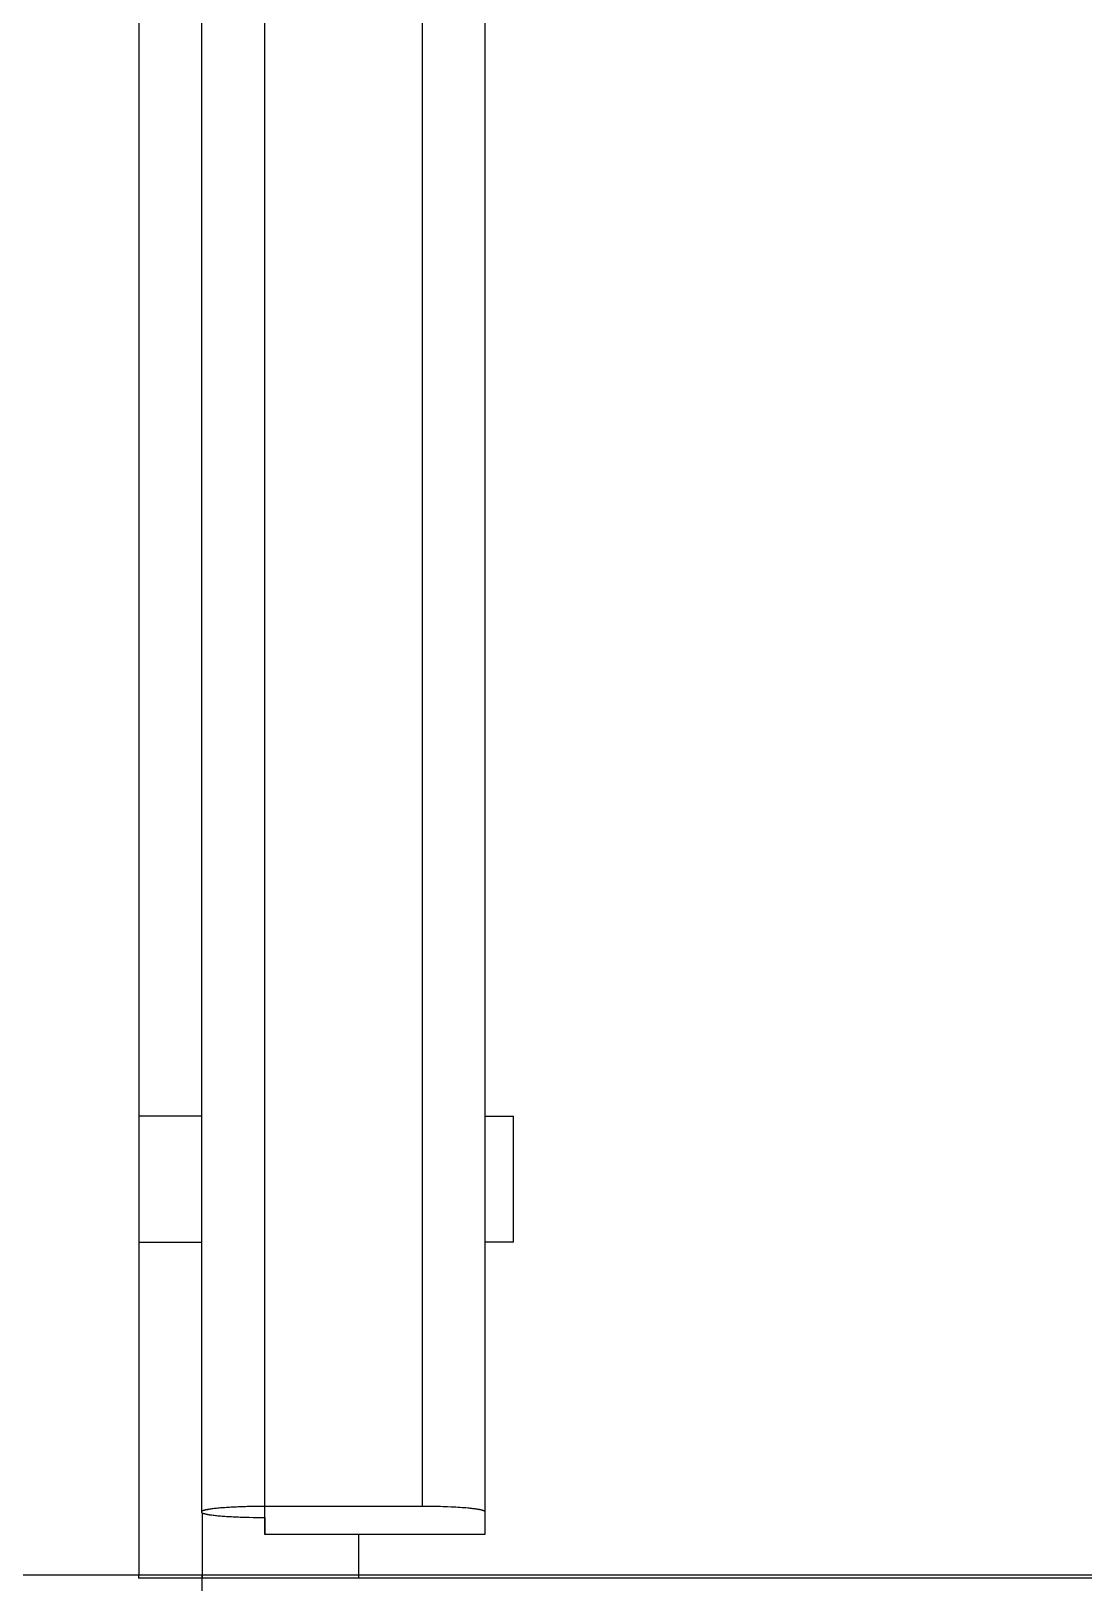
# Model space of a CAD drawing. Extents: x 10 to 610, y -247 to 1644.
# Drawn here: x 232.306 to 235.411, y 104.023 to 108.598 of the extents above; entities that cross this region are included whole.
import ezdxf

# ---------------------------------------------------------------- set-up
doc = ezdxf.new("R2010")
doc.units = 0
doc.header["$LTSCALE"] = 5
doc.header["$MEASUREMENT"] = 0
doc.layers.get('0').update_dxf_attribs({"linetype": 'CONTINUOUS'})

# ---------------------------------------------------------------- blocks, each defined once
blk = doc.blocks.new('L50')
at = {"linetype": 'Continuous'}
for p, q in [((124, 66.15), (124, 115.65)), ((124.988, 114.692), (124.988, 67.15)), ((129.488, 67.15), (129.488, 114.692)), ((125.989, 114.605), (125.989, 67.237)), ((128.489, 114.605), (128.489, 67.237)), ((124.988, 73.425), (123.992, 73.425)), ((125.992, 73.425), (125.992, 73.425)), ((125.992, 66.792), (125.992, 73.425)), ((129.488, 73.425), (129.935, 73.425)), ((129.935, 71.425), (129.935, 73.425)), ((123.992, 71.425), (124.988, 71.425)), ((129.935, 71.425), (129.488, 71.425)), ((128.948, 67.227), (128.892, 67.23)), ((128.984, 67.226), (128.948, 67.227)), ((129.02, 67.224), (128.984, 67.226)), ((129.054, 67.222), (129.02, 67.224)), ((129.088, 67.22), (129.054, 67.222)), ((129.121, 67.218), (129.088, 67.22)), ((129.152, 67.215), (129.121, 67.218)), ((129.182, 67.213), (129.152, 67.215)), ((129.211, 67.21), (129.182, 67.213)), ((129.486, 66.8), (129.488, 67.15)), ((125, 67.137), (125, 66.1)), ((125.994, 67.063), (125.992, 66.792)), ((127.486, 66.792), (125.992, 66.792)), ((127.485, 66.1), (127.485, 66.792)), ((127.486, 66.8), (129.486, 66.8)), ((127.486, 66.792), (127.486, 66.8)), ((124, 66.15), (-3, 66.15)), ((123.992, 66.141), (123.992, 66.1)), ((287, 66.1), (123.992, 66.1))]:
    blk.add_line(p, q, dxfattribs=at)
at = {"color": 7, "linetype": 'Continuous'}
for p, q in [((285.5, 66.15), (-1.5, 66.15)), ((125, 64.642), (125, 66.15))]:
    blk.add_line(p, q, dxfattribs=at)
at = {"linetype": 'Continuous'}
for points in [[(125.989, 67.237), (125.927, 67.237), (125.865, 67.237), (125.804, 67.236), (125.774, 67.235), (125.744, 67.235), (125.714, 67.234), (125.685, 67.233), (125.655, 67.232), (125.626, 67.232), (125.598, 67.231), (125.57, 67.229), (125.542, 67.228), (125.514, 67.227), (125.487, 67.226), (125.461, 67.224), (125.435, 67.223), (125.409, 67.221), (125.385, 67.22), (125.36, 67.218), (125.337, 67.216), (125.314, 67.215), (125.291, 67.213), (125.27, 67.211), (125.248, 67.209), (125.228, 67.207), (125.209, 67.205), (125.19, 67.203), (125.171, 67.2), (125.154, 67.198), (125.137, 67.196), (125.129, 67.195), (125.122, 67.194), (125.114, 67.192), (125.107, 67.191), (125.1, 67.19), (125.093, 67.189), (125.086, 67.188), (125.079, 67.186), (125.073, 67.185), (125.067, 67.184), (125.061, 67.183), (125.055, 67.182), (125.05, 67.18), (125.045, 67.179), (125.04, 67.178), (125.035, 67.176), (125.031, 67.175), (125.026, 67.174), (125.022, 67.173), (125.018, 67.171), (125.015, 67.17), (125.011, 67.169), (125.008, 67.167), (125.005, 67.166), (125.003, 67.165), (125, 67.163), (124.998, 67.162), (124.996, 67.161), (124.994, 67.159), (124.993, 67.158), (124.991, 67.157), (124.99, 67.155), (124.989, 67.154), (124.989, 67.153), (124.988, 67.151), (124.988, 67.15), (124.988, 67.149), (124.989, 67.147), (124.989, 67.146), (124.99, 67.145), (124.991, 67.143), (124.993, 67.142), (124.994, 67.141), (124.996, 67.139), (124.998, 67.138), (125, 67.137), (125.003, 67.135), (125.005, 67.134), (125.008, 67.133), (125.011, 67.131), (125.015, 67.13), (125.018, 67.129), (125.022, 67.127), (125.026, 67.126), (125.031, 67.125), (125.035, 67.123), (125.04, 67.122), (125.045, 67.121), (125.05, 67.12), (125.056, 67.118), (125.061, 67.117), (125.067, 67.116), (125.073, 67.115), (125.08, 67.113), (125.086, 67.112), (125.093, 67.111), (125.1, 67.11), (125.107, 67.109), (125.115, 67.107), (125.122, 67.106), (125.13, 67.105), (125.138, 67.104), (125.154, 67.102), (125.172, 67.099), (125.19, 67.097), (125.209, 67.095), (125.229, 67.093), (125.249, 67.091), (125.27, 67.089), (125.292, 67.087), (125.315, 67.085), (125.338, 67.084), (125.362, 67.082), (125.386, 67.08), (125.411, 67.079), (125.437, 67.077), (125.463, 67.076), (125.489, 67.074), (125.516, 67.073), (125.544, 67.072), (125.572, 67.071), (125.6, 67.069), (125.628, 67.068), (125.657, 67.067), (125.686, 67.067), (125.716, 67.066), (125.746, 67.065), (125.806, 67.064)], [(128.892, 67.23), (128.854, 67.231), (128.815, 67.232), (128.776, 67.234), (128.736, 67.235), (128.695, 67.235), (128.655, 67.236), (128.613, 67.237), (128.572, 67.237), (128.531, 67.237), (125.989, 67.237)], [(129.488, 67.15), (129.488, 67.152), (129.487, 67.153), (129.486, 67.155), (129.485, 67.157), (129.483, 67.159), (129.48, 67.161), (129.478, 67.162), (129.474, 67.164), (129.471, 67.166), (129.467, 67.168), (129.462, 67.17), (129.457, 67.171), (129.452, 67.173), (129.446, 67.175), (129.44, 67.176), (129.434, 67.178), (129.427, 67.18), (129.42, 67.182), (129.412, 67.183), (129.404, 67.185), (129.396, 67.187), (129.387, 67.188), (129.377, 67.19), (129.368, 67.191), (129.358, 67.193), (129.348, 67.195), (129.337, 67.196), (129.326, 67.198), (129.315, 67.199), (129.303, 67.201), (129.291, 67.202), (129.278, 67.204), (129.266, 67.205), (129.253, 67.206), (129.239, 67.208), (129.211, 67.21)], [(125.806, 67.064), (125.867, 67.063), (125.929, 67.063), (125.991, 67.062)]]:
    blk.add_lwpolyline(points, dxfattribs=at)

msp = doc.modelspace()

# ---------------------------------------------------------------- block references
at = {"linetype": 'Continuous', "xscale": 0.1860223936625646, "yscale": 0.1860223936625646, "zscale": 0.1860223936625646}
msp.add_blockref('L50', (209.5581, 91.7405), dxfattribs=at)

doc.saveas('drawing.dxf')
